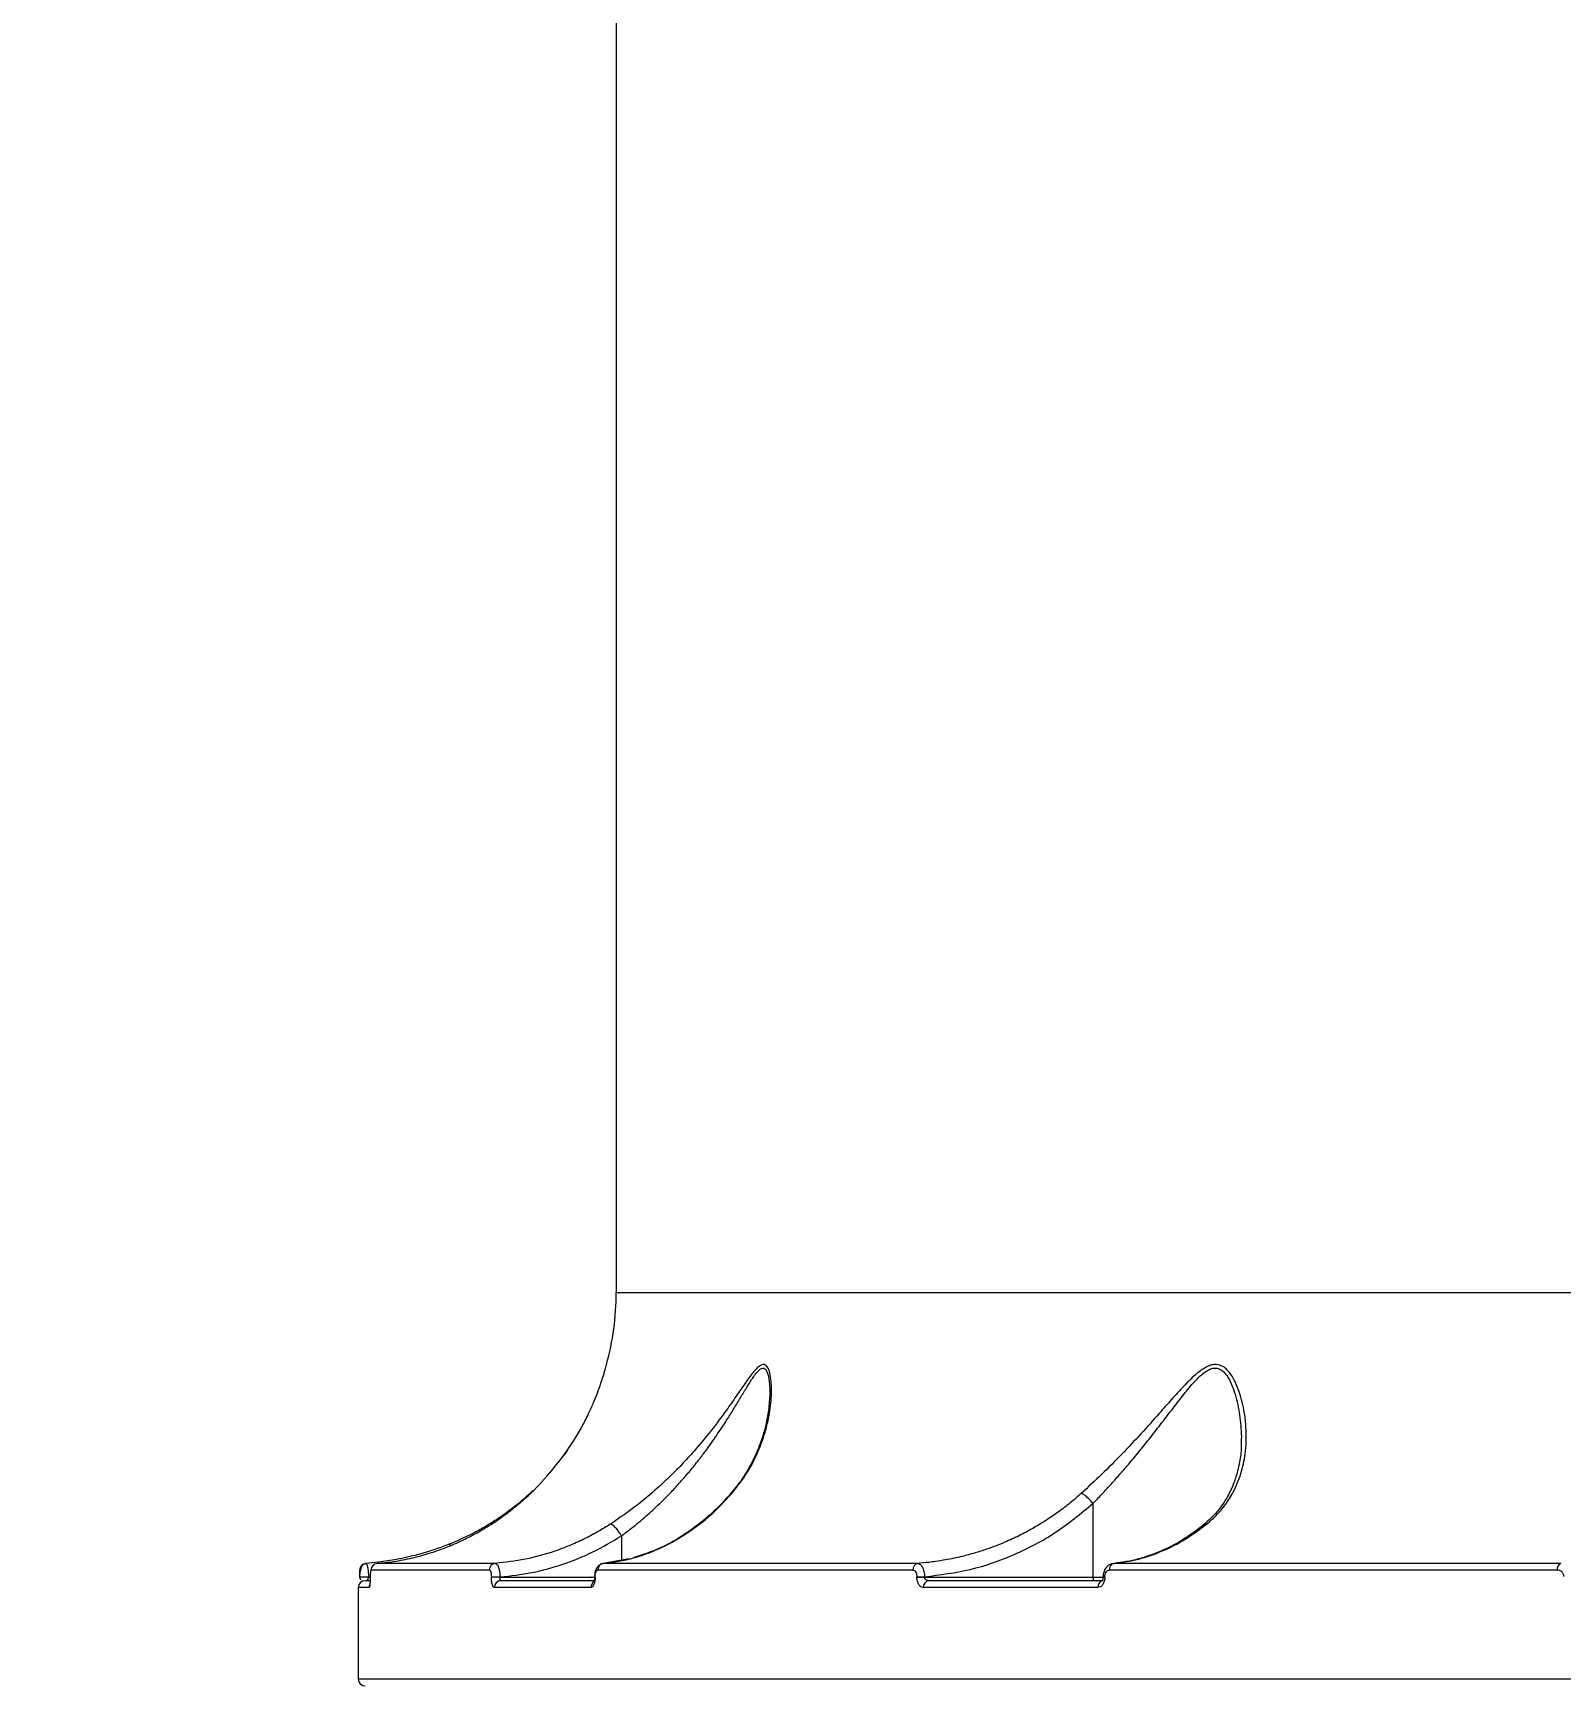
# Model space of a CAD drawing. Header units: millimetres. Extents: x -8045 to 6871, y -5915 to 5473.
# Drawn here: x -2394.7 to -2169.6, y -915.2 to -671.7 of the extents above; entities that cross this region are included whole.
import ezdxf

# ---------------------------------------------------------------- set-up
doc = ezdxf.new("R2010")
doc.units = ezdxf.units.MM
for name, color, linetype in [('DIKOM_ОБЪЕКТ', 7, 'Continuous'), ('DIKOM_РАЗМЕР_ЗОНА', 7, 'Continuous'), ('DIKOM_РАЗМЕР_ОБЪЕКТА', 7, 'Continuous')]:
    doc.layers.add(name, color=color, linetype=linetype)
doc.styles.add('style1', font='arial.ttf', dxfattribs={"width": 0.8})
doc.dimstyles.new('1-50', dxfattribs={"dimtxt": 300, "dimasz": 200, "dimexe": 100, "dimexo": 0, "dimgap": 100, "dimtad": 1, "dimtxsty": 'style1', "dimcen": 200, "dimclrd": 7, "dimclre": 7, "dimclrt": 7, "dimadec": 1, "dimazin": 2, "dimtfac": 1, "dimtmove": 0, "dimatfit": 2, "dimfxl": 0, "dimlwd": 25, "dimlwe": 18, "dimarcsym": 0})

# ---------------------------------------------------------------- blocks, each defined once
blk = doc.blocks.new('*D9')
at = {"layer": 'Defpoints', "color": 0, "linetype": 'Continuous', "transparency": 16777216}
for p in [(5663.54, -234.65), (-5019.6, -1388.73), (5663.54, -4701.47)]:
    blk.add_point(p, dxfattribs=at)
at = {"layer": 'DIKOM_РАЗМЕР_ОБЪЕКТА', "color": 7, "linetype": 'Continuous', "lineweight": 18, "transparency": 16777216}
for p, q in [((5663.54, -234.65), (5663.54, -4801.47)), ((-5019.6, -1388.73), (-5019.6, -4801.47))]:
    blk.add_line(p, q, dxfattribs=at)
at = {"layer": 'DIKOM_РАЗМЕР_ОБЪЕКТА', "color": 7, "linetype": 'Continuous', "lineweight": 25, "transparency": 16777216}
blk.add_line((-4819.6, -4701.47), (5463.54, -4701.47), dxfattribs=at)
at = {"layer": 'DIKOM_РАЗМЕР_ОБЪЕКТА', "color": 7, "linetype": 'Continuous', "transparency": 16777216}
for points in [[(-4819.6, -4668.14), (-4819.6, -4734.8), (-5019.6, -4701.47)], [(5463.54, -4668.14), (5463.54, -4734.8), (5663.54, -4701.47)]]:
    blk.add_solid(points, dxfattribs=at)
at = {"layer": 'DIKOM_РАЗМЕР_ОБЪЕКТА', "color": 7, "linetype": 'Continuous', "lineweight": 15, "transparency": 16777216, "insert": (-74.37, -4448.3), "char_height": 300, "attachment_point": 5, "style": 'style1'}
blk.add_mtext('10700', dxfattribs=at)
blk = doc.blocks.new('*D10')
at = {"layer": 'Defpoints', "color": 0, "linetype": 'Continuous', "transparency": 16777216}
for p in [(-1653.81, 3474.95), (-5616.46, -3083.4), (491.01, -3083.4)]:
    blk.add_point(p, dxfattribs=at)
at = {"layer": 'DIKOM_РАЗМЕР_ОБЪЕКТА', "color": 7, "linetype": 'Continuous', "lineweight": 18, "transparency": 16777216}
for p, q in [((-1653.81, 3474.95), (-5716.46, 3474.95)), ((491.01, -3083.4), (-5716.46, -3083.4))]:
    blk.add_line(p, q, dxfattribs=at)
at = {"layer": 'DIKOM_РАЗМЕР_ОБЪЕКТА', "color": 7, "linetype": 'Continuous', "lineweight": 25, "transparency": 16777216}
blk.add_line((-5616.46, 3274.95), (-5616.46, -2883.4), dxfattribs=at)
at = {"layer": 'DIKOM_РАЗМЕР_ОБЪЕКТА', "color": 7, "linetype": 'Continuous', "transparency": 16777216}
for points in [[(-5649.79, 3274.95), (-5583.12, 3274.95), (-5616.46, 3474.95)], [(-5649.79, -2883.4), (-5583.12, -2883.4), (-5616.46, -3083.4)]]:
    blk.add_solid(points, dxfattribs=at)
at = {"layer": 'DIKOM_РАЗМЕР_ОБЪЕКТА', "color": 7, "linetype": 'Continuous', "lineweight": 15, "transparency": 16777216, "insert": (-5869.63, -1326.86), "char_height": 300, "attachment_point": 5, "rotation": 90, "style": 'style1'}
blk.add_mtext('6550', dxfattribs=at)
blk = doc.blocks.new('*D11')
at = {"layer": 'Defpoints', "color": 0, "transparency": 16777216}
for p in [(6870.85, -184.65), (-7019.6, -1388.73), (-7019.6, -5814.65)]:
    blk.add_point(p, dxfattribs=at)
at = {"layer": 'DIKOM_РАЗМЕР_ЗОНА', "color": 7, "lineweight": 18, "transparency": 16777216}
for p, q in [((6870.85, -184.65), (6870.85, -5914.65)), ((-7019.6, -1388.73), (-7019.6, -5914.65))]:
    blk.add_line(p, q, dxfattribs=at)
at = {"layer": 'DIKOM_РАЗМЕР_ЗОНА', "color": 7, "lineweight": 25, "transparency": 16777216}
blk.add_line((6670.85, -5814.65), (-6819.6, -5814.65), dxfattribs=at)
at = {"layer": 'DIKOM_РАЗМЕР_ЗОНА', "color": 7, "transparency": 16777216}
for points in [[(-6819.6, -5781.31), (-6819.6, -5847.98), (-7019.6, -5814.65)], [(6670.85, -5781.31), (6670.85, -5847.98), (6870.85, -5814.65)]]:
    blk.add_solid(points, dxfattribs=at)
at = {"layer": 'DIKOM_РАЗМЕР_ЗОНА', "color": 7, "transparency": 16777216, "insert": (-74.37, -5561.37), "char_height": 300, "attachment_point": 5, "style": 'style1'}
blk.add_mtext('13900', dxfattribs=at)
blk = doc.blocks.new('*D12')
at = {"layer": 'Defpoints', "color": 0, "transparency": 16777216}
for p in [(-2189.61, 5472.65), (-7595.21, -5084.97), (-495.58, -5084.97)]:
    blk.add_point(p, dxfattribs=at)
at = {"layer": 'DIKOM_РАЗМЕР_ЗОНА', "color": 7, "lineweight": 18, "transparency": 16777216}
for p, q in [((-2189.61, 5472.65), (-7695.21, 5472.65)), ((-495.58, -5084.97), (-7695.21, -5084.97))]:
    blk.add_line(p, q, dxfattribs=at)
at = {"layer": 'DIKOM_РАЗМЕР_ЗОНА', "color": 7, "lineweight": 25, "transparency": 16777216}
blk.add_line((-7595.21, 5272.65), (-7595.21, -4884.97), dxfattribs=at)
at = {"layer": 'DIKOM_РАЗМЕР_ЗОНА', "color": 7, "transparency": 16777216}
for points in [[(-7628.55, 5272.65), (-7561.88, 5272.65), (-7595.21, 5472.65)], [(-7628.55, -4884.97), (-7561.88, -4884.97), (-7595.21, -5084.97)]]:
    blk.add_solid(points, dxfattribs=at)
at = {"layer": 'DIKOM_РАЗМЕР_ЗОНА', "color": 7, "transparency": 16777216, "insert": (-7848.38, -1452.59), "char_height": 300, "attachment_point": 5, "rotation": 90, "style": 'style1'}
blk.add_mtext('10550', dxfattribs=at)

msp = doc.modelspace()

# ---------------------------------------------------------------- linework, layer by layer
at = {"layer": 'DIKOM_ОБЪЕКТ', "color": 7, "linetype": 'Continuous', "lineweight": 15}
for p, q in [((-2308.813, -487.107), (-2308.813, -857.207)), ((-2308.813, -857.207), (-1988.661, -857.207)), ((-2316.005, -880.415), (-2316.503, -881.109)), ((-2291.781, -886.789), (-2292.044, -886.962)), ((-2238.583, -888.27), (-2238.584, -888.267)), ((-2238.583, -888.27), (-2238.583, -899.157)), ((-2308.042, -893.043), (-2308.044, -893.036)), ((-2308.042, -893.043), (-2308.042, -896.627)), ((-2345.685, -897.1), (-2345.624, -897.17)), ((-2327.51, -898.097), (-2344.94, -898.097)), ((-2326.626, -897.1), (-2344.018, -897.1)), ((-2265.125, -898.097), (-2311.512, -898.097)), ((-2306.895, -896.424), (-2311.041, -897.158)), ((-2264.378, -897.1), (-2310.663, -897.1)), ((-2170.185, -898.097), (-2236.163, -898.097)), ((-2169.648, -897.1), (-2235.48, -897.1)), ((-2346.813, -900.657), (-2346.813, -914.157)), ((-2345.216, -900.657), (-2346.813, -900.657)), ((-2346.645, -899.124), (-2346.645, -899.157)), ((-2345.31, -899.124), (-2346.645, -899.124)), ((-2345.31, -899.157), (-2346.645, -899.157)), ((-2345.31, -899.124), (-2345.035, -899.086)), ((-2345.31, -899.157), (-2345.31, -899.124)), ((-2345.31, -899.157), (-2345.055, -899.157)), ((-2345.055, -899.054), (-2345.055, -899.157)), ((-2345.05, -899.054), (-2345.055, -899.054)), ((-2345.05, -899.157), (-2345.055, -899.157)), ((-2345.05, -899.054), (-2345.05, -899.157)), ((-2327.208, -899.102), (-2327.208, -899.157)), ((-2327.208, -899.102), (-2325.924, -899.102)), ((-2325.924, -899.157), (-2327.208, -899.157)), ((-2312.55, -900.657), (-2326.751, -900.657)), ((-2325.924, -899.157), (-2325.924, -899.102)), ((-2325.924, -899.157), (-2312.006, -899.157)), ((-2312.006, -899.078), (-2312.006, -899.157)), ((-2312.006, -899.078), (-2311.923, -899.078)), ((-2311.923, -899.157), (-2312.006, -899.157)), ((-2311.923, -899.078), (-2311.923, -899.157)), ((-2264.515, -899.157), (-2264.515, -899.078)), ((-2264.515, -899.078), (-2263.384, -899.078)), ((-2264.515, -899.157), (-2263.384, -899.157)), ((-2237.854, -900.657), (-2263.575, -900.657)), ((-2263.384, -899.157), (-2263.384, -899.078)), ((-2263.384, -899.157), (-2238.583, -899.157)), ((-2238.583, -899.157), (-2237.103, -899.157)), ((-2237.103, -899.102), (-2237.103, -899.157)), ((-2237.103, -899.102), (-2236.842, -899.102)), ((-2236.842, -899.157), (-2237.103, -899.157)), ((-2236.842, -899.157), (-2236.842, -899.102)), ((-1927.815, -914.157), (-2346.813, -914.157))]:
    msp.add_line(p, q, dxfattribs=at)
at = {"layer": 'DIKOM_ОБЪЕКТ', "color": 7, "linetype": 'Continuous', "lineweight": 15, "flags": 128}
msp.add_lwpolyline([(-2238.583, -899.157), (-2238.58, -899.255), (-2238.571, -899.349), (-2238.556, -899.435), (-2238.535, -899.511), (-2238.511, -899.573), (-2238.483, -899.619), (-2238.452, -899.648), (-2238.42, -899.657)], dxfattribs=at)
at = {"layer": 'DIKOM_ОБЪЕКТ', "color": 7, "linetype": 'Continuous', "lineweight": 15}
for centre, radius, start, end in [((-2348.813, -857.207), 40, 344.6016, 0), ((-2345.612, -898.097), 1, 94.19633, 180.02695), ((-2343.942, -898.095), 0.998, 94.33067, 180.11359), ((-2326.529, -898.077), 0.982, 95.68582, 181.18838), ((-2310.545, -898.061), 0.968, 97.03605, 182.1562), ((-2264.191, -898.018), 0.937, 101.52001, 184.84107), ((-2235.243, -897.994), 0.925, 104.81202, 186.40962), ((-2169.269, -897.947), 0.928, 114.09663, 189.2994), ((-2345.813, -900.657), 1, 90, 180), ((-2344.213, -900.657), 1.004, 153.31319, 179.99471), ((-2325.774, -900.634), 0.977, 91.44645, 181.35542), ((-2311.539, -900.639), 1.011, 121.13371, 181.02326), ((-2262.661, -900.568), 0.917, 96.97043, 185.58345), ((-2236.908, -900.56), 0.951, 111.88738, 185.84936), ((-2345.813, -914.157), 1, 180, 270)]:
    msp.add_arc(centre, radius, start, end, dxfattribs=at)
for points, knots in [([(-2316.27, -880.815), (-2315.827, -880.164), (-2314.935, -878.856), (-2313.799, -876.879), (-2312.873, -875.054), (-2312.149, -873.435), (-2311.562, -871.972), (-2311.076, -870.614), (-2310.736, -869.55), (-2310.524, -868.833), (-2310.347, -868.207), (-2310.242, -867.805), (-2310.247, -867.823), (-2310.248, -867.827)], [0, 0, 0, 0, 0.1297265, 0.2607309, 0.3893125, 0.4898435, 0.583813, 0.6881716, 0.7788106, 0.8301809, 0.8769118, 0.9747556, 1, 1, 1, 1]), ([(-2291.781, -886.789), (-2291.072, -885.897), (-2289.61, -884.057), (-2288.227, -881.439), (-2287.268, -879.074), (-2286.652, -877.054), (-2286.25, -875.181), (-2286.023, -873.517), (-2285.923, -872.015), (-2285.94, -870.619), (-2286.068, -869.527), (-2286.244, -868.8), (-2286.493, -868.158), (-2286.859, -867.77), (-2287.349, -867.811), (-2287.758, -868.047), (-2288.192, -868.448), (-2288.864, -869.221), (-2289.83, -870.562), (-2291.133, -872.469), (-2292.776, -874.823), (-2294.8, -877.543), (-2297.033, -880.242), (-2299.156, -882.563), (-2301.082, -884.5), (-2303.481, -886.704), (-2306.355, -889.071), (-2308.605, -890.595), (-2309.694, -891.333)], [0, 0, 0, 0, 0.060471, 0.1246566, 0.1657796, 0.2076501, 0.2490772, 0.2812384, 0.3113048, 0.3448547, 0.3738881, 0.390348, 0.4052862, 0.4367075, 0.4521775, 0.4682162, 0.4839571, 0.4996498, 0.5393273, 0.5823076, 0.6251123, 0.687194, 0.7495466, 0.7916605, 0.8334015, 0.8744712, 0.9392769, 1, 1, 1, 1]), ([(-2308.044, -893.036), (-2307.351, -892.517), (-2305.958, -891.474), (-2303.908, -889.717), (-2302.111, -888.025), (-2300.535, -886.412), (-2299.202, -884.953), (-2297.895, -883.425), (-2296.952, -882.251), (-2296.301, -881.408), (-2295.942, -880.935), (-2295.566, -880.431), (-2295.175, -879.895), (-2294.768, -879.328), (-2294.491, -878.935), (-2294.325, -878.694), (-2294.228, -878.554), (-2293.872, -878.036), (-2293.355, -877.267), (-2292.767, -876.365), (-2292.103, -875.323), (-2291.318, -874.05), (-2290.396, -872.516), (-2289.511, -871.035), (-2288.786, -869.88), (-2288.224, -869.106), (-2287.806, -868.633), (-2287.414, -868.346), (-2287.06, -868.305), (-2286.821, -868.485), (-2286.662, -868.732), (-2286.523, -869.044), (-2286.391, -869.512), (-2286.267, -870.265), (-2286.194, -871.11), (-2286.197, -871.768), (-2286.198, -872.039)], [0, 0, 0, 0, 0.0618297, 0.1243102, 0.1879842, 0.2332939, 0.281278, 0.3262913, 0.3750504, 0.3883777, 0.402606, 0.4177338, 0.4337621, 0.4506917, 0.468523, 0.4689178, 0.4721124, 0.4810633, 0.5150532, 0.5406822, 0.5615941, 0.6082535, 0.6551862, 0.7022638, 0.7493461, 0.7743483, 0.7963323, 0.8205486, 0.8434518, 0.8658686, 0.8779106, 0.8906594, 0.9141287, 0.9375842, 0.9743034, 1, 1, 1, 1]), ([(-2221.849, -891.333), (-2221.303, -890.854), (-2220.19, -889.879), (-2218.851, -888.2), (-2217.59, -886.096), (-2216.614, -883.544), (-2216.111, -880.918), (-2215.971, -878.575), (-2216.046, -876.55), (-2216.295, -874.675), (-2216.661, -873.019), (-2217.123, -871.525), (-2217.704, -870.159), (-2218.348, -869.115), (-2218.947, -868.458), (-2219.659, -867.923), (-2220.513, -867.718), (-2221.446, -867.952), (-2222.138, -868.296), (-2222.838, -868.775), (-2223.867, -869.625), (-2225.266, -871.028), (-2227.019, -872.961), (-2229.107, -875.322), (-2231.534, -878.038), (-2234.36, -881.055), (-2237.296, -884.017), (-2239.3, -885.865), (-2240.302, -886.789)], [0, 0, 0, 0, 0.0400524, 0.0817015, 0.1253596, 0.1880317, 0.2501085, 0.2913223, 0.333291, 0.3746814, 0.4071107, 0.4370808, 0.4709427, 0.499826, 0.5163424, 0.5313524, 0.5627203, 0.5779165, 0.5941642, 0.6090067, 0.6253526, 0.6651568, 0.7080086, 0.7505739, 0.8125544, 0.874808, 0.9374349, 1, 1, 1, 1]), ([(-2238.584, -888.267), (-2238.139, -887.807), (-2237.224, -886.86), (-2235.881, -885.402), (-2234.528, -883.881), (-2233.094, -882.212), (-2231.541, -880.336), (-2229.876, -878.25), (-2228.22, -876.115), (-2226.589, -873.98), (-2225.007, -871.945), (-2223.74, -870.438), (-2222.776, -869.471), (-2222.117, -868.918), (-2221.444, -868.504), (-2220.767, -868.299), (-2220.24, -868.348), (-2219.846, -868.51), (-2219.487, -868.74), (-2219.08, -869.144), (-2218.534, -869.926), (-2217.996, -871.083), (-2217.518, -872.558), (-2217.164, -874.086), (-2216.914, -875.646), (-2216.775, -877.217), (-2216.715, -878.292), (-2216.732, -878.837), (-2216.733, -878.86)], [0, 0, 0, 0, 0.0441435, 0.090814, 0.1345526, 0.1816873, 0.2390485, 0.2986181, 0.3621593, 0.423312, 0.484132, 0.5437722, 0.5663946, 0.5889711, 0.6129743, 0.6347745, 0.6569061, 0.6684312, 0.6804654, 0.7018046, 0.7260861, 0.7716843, 0.816919, 0.8620914, 0.9073719, 0.9527837, 0.9979781, 1, 1, 1, 1]), ([(-2286.19, -871.978), (-2286.23, -872.841), (-2286.302, -874.407), (-2286.726, -876.537), (-2287.164, -878.149), (-2287.63, -879.527), (-2288.204, -880.964), (-2289.067, -882.736), (-2290.298, -884.816), (-2291.464, -886.222), (-2292.069, -886.953)], [0, 0, 0, 0, 0.1723389, 0.3123898, 0.4186666, 0.4931373, 0.5807842, 0.6971705, 0.8427818, 1, 1, 1, 1]), ([(-2216.731, -878.86), (-2216.733, -879.24), (-2216.737, -879.954), (-2216.799, -881.028), (-2216.991, -882.263), (-2217.302, -883.671), (-2217.842, -885.388), (-2218.772, -887.39), (-2220.173, -889.524), (-2221.616, -890.805), (-2222.359, -891.464)], [0, 0, 0, 0, 0.0935681, 0.1760413, 0.2497863, 0.3440276, 0.4689096, 0.6234782, 0.8063022, 1, 1, 1, 1]), ([(-2344.018, -897.1), (-2343.196, -897.018), (-2341.476, -896.845), (-2338.916, -896.342), (-2336.243, -895.619), (-2333.655, -894.696), (-2331.223, -893.614), (-2328.919, -892.399), (-2326.664, -891.008), (-2324.383, -889.362), (-2321.783, -887.182), (-2319.005, -884.428), (-2317.153, -881.981), (-2316.27, -880.815)], [0, 0, 0, 0, 0.0798278, 0.1672397, 0.2505749, 0.3441632, 0.4268384, 0.4986873, 0.5839414, 0.6671249, 0.7493246, 0.8805271, 1, 1, 1, 1]), ([(-2321.077, -886.353), (-2321.488, -886.748), (-2322.515, -887.734), (-2324.319, -889.18), (-2326.297, -890.585), (-2328.18, -891.748), (-2330.553, -893.06), (-2332.358, -893.828), (-2333.568, -894.342)], [0, 0, 0, 0, 0.1182456, 0.2951204, 0.4651591, 0.6003196, 0.732165, 1, 1, 1, 1]), ([(-2310.663, -897.1), (-2310.088, -897.035), (-2309.174, -896.931), (-2307.464, -896.61), (-2305.67, -896.15), (-2303.676, -895.445), (-2302.026, -894.725), (-2300.185, -893.786), (-2298.171, -892.557), (-2295.883, -890.845), (-2293.758, -888.964), (-2292.425, -887.497), (-2291.781, -886.789)], [0, 0, 0, 0, 0.0834182, 0.1326344, 0.2497653, 0.3471551, 0.4307775, 0.500644, 0.6321755, 0.7504932, 0.879493, 1, 1, 1, 1]), ([(-2291.953, -886.849), (-2292.575, -887.533), (-2293.926, -889.02), (-2296.299, -891.122), (-2299.189, -893.198), (-2302.532, -895.051), (-2304.976, -895.846), (-2306.213, -896.248)], [0, 0, 0, 0, 0.149925, 0.3261386, 0.5299008, 0.7620734, 1, 1, 1, 1]), ([(-2240.302, -886.789), (-2240.842, -887.261), (-2241.946, -888.229), (-2243.734, -889.59), (-2245.571, -890.841), (-2247.47, -891.985), (-2249.44, -893.034), (-2251.247, -893.867), (-2252.882, -894.531), (-2254.346, -895.065), (-2256.023, -895.6), (-2258.025, -896.138), (-2259.961, -896.545), (-2261.602, -896.805), (-2262.963, -896.98), (-2263.839, -897.054), (-2264.378, -897.1)], [0, 0, 0, 0, 0.0795988, 0.162991, 0.2501919, 0.3277296, 0.4111778, 0.5005429, 0.5514365, 0.6100226, 0.6763112, 0.750308, 0.8443821, 0.9003141, 0.9386331, 1, 1, 1, 1]), ([(-2263.384, -899.078), (-2261.128, -898.79), (-2256.612, -898.215), (-2250.114, -895.932), (-2243.963, -892.731), (-2240.376, -889.757), (-2238.583, -888.27)], [0, 0, 0, 0, 0.2496529, 0.4994924, 0.7498098, 1, 1, 1, 1]), ([(-2238.584, -888.267), (-2238.726, -888.101), (-2239.02, -887.759), (-2239.507, -887.301), (-2239.966, -886.945), (-2240.192, -886.84), (-2240.302, -886.789)], [0, 0, 0, 0, 0.2427318, 0.5000554, 0.7573605, 1, 1, 1, 1]), ([(-2309.694, -891.333), (-2310.254, -891.684), (-2311.434, -892.422), (-2313.36, -893.448), (-2315.521, -894.443), (-2318.466, -895.554), (-2322.182, -896.593), (-2325.145, -896.931), (-2326.626, -897.1)], [0, 0, 0, 0, 0.1088727, 0.2289038, 0.3600901, 0.5024367, 0.751218, 1, 1, 1, 1]), ([(-2325.924, -899.102), (-2324.356, -898.928), (-2321.225, -898.579), (-2316.639, -897.299), (-2312.19, -895.524), (-2309.426, -893.87), (-2308.042, -893.043)], [0, 0, 0, 0, 0.2493775, 0.4979433, 0.7487703, 1, 1, 1, 1]), ([(-2308.044, -893.036), (-2308.134, -892.887), (-2308.35, -892.532), (-2308.69, -892.089), (-2309.011, -891.742), (-2309.272, -891.513), (-2309.515, -891.357), (-2309.634, -891.341), (-2309.694, -891.333)], [0, 0, 0, 0, 0.1649619, 0.394139, 0.5326636, 0.68329, 0.8411137, 1, 1, 1, 1]), ([(-2222.25, -891.412), (-2223.302, -892.201), (-2225.402, -893.776), (-2228.801, -895.47), (-2232.31, -896.683), (-2234.713, -897), (-2235.91, -897.158)], [0, 0, 0, 0, 0.2501892, 0.4995639, 0.7508127, 1, 1, 1, 1]), ([(-2235.48, -897.1), (-2234.278, -896.93), (-2231.873, -896.588), (-2228.361, -895.356), (-2224.978, -893.664), (-2222.888, -892.107), (-2221.849, -891.333)], [0, 0, 0, 0, 0.2508595, 0.5017201, 0.7524376, 1, 1, 1, 1]), ([(-2221.849, -891.333), (-2221.957, -891.338), (-2222.139, -891.347), (-2222.265, -891.443), (-2222.316, -891.483)], [0, 0, 0, 0, 0.5940744, 1, 1, 1, 1]), ([(-2333.568, -894.342), (-2334.216, -894.586), (-2335.691, -895.141), (-2338.22, -895.895), (-2340.993, -896.521), (-2343.549, -896.916), (-2345.064, -897.047), (-2345.685, -897.1)], [0, 0, 0, 0, 0.1659282, 0.3773826, 0.6331831, 0.849649, 1, 1, 1, 1]), ([(-2333.2, -894.46), (-2333.229, -894.435), (-2333.318, -894.358), (-2333.446, -894.314), (-2333.528, -894.333), (-2333.568, -894.342)], [0, 0, 0, 0, 0.1962067, 0.6119517, 1, 1, 1, 1]), ([(-2346.611, -898.097), (-2346.616, -898.112), (-2346.624, -898.141), (-2346.633, -898.332), (-2346.639, -898.537), (-2346.642, -898.717), (-2346.644, -898.916), (-2346.644, -899.055), (-2346.644, -899.124)], [0, 0, 0, 0, 0.2499583, 0.4991667, 0.6254295, 0.7494957, 0.875399, 1, 1, 1, 1]), ([(-2345.624, -897.133), (-2345.66, -897.135), (-2345.734, -897.139), (-2345.878, -897.173), (-2346.048, -897.254), (-2346.214, -897.407), (-2346.408, -897.711), (-2346.525, -898.144), (-2346.598, -898.681), (-2346.615, -898.974), (-2346.624, -899.124)], [0, 0, 0, 0, 0.0404271, 0.0815642, 0.1700623, 0.2725318, 0.3909371, 0.6727025, 0.8325546, 1, 1, 1, 1]), ([(-2345.624, -897.17), (-2345.603, -897.186), (-2345.542, -897.234), (-2345.463, -897.557), (-2345.397, -897.957), (-2345.356, -898.315), (-2345.325, -898.71), (-2345.315, -898.986), (-2345.31, -899.124)], [0, 0, 0, 0, 0.1388741, 0.4194589, 0.5623097, 0.7067804, 0.8530874, 1, 1, 1, 1]), ([(-2344.959, -898.126), (-2344.977, -898.186), (-2345.024, -898.347), (-2345.042, -898.666), (-2345.049, -898.922), (-2345.053, -899.054)], [0, 0, 0, 0, 0.2209577, 0.5981728, 1, 1, 1, 1]), ([(-2344.94, -898.097), (-2344.954, -898.108), (-2344.98, -898.13), (-2345.01, -898.288), (-2345.03, -898.474), (-2345.041, -898.647), (-2345.049, -898.842), (-2345.05, -898.984), (-2345.05, -899.054)], [0, 0, 0, 0, 0.2487742, 0.4982655, 0.6262713, 0.749288, 0.875339, 1, 1, 1, 1]), ([(-2327.51, -898.097), (-2327.471, -898.113), (-2327.392, -898.143), (-2327.292, -898.375), (-2327.222, -898.707), (-2327.213, -898.97), (-2327.208, -899.102)], [0, 0, 0, 0, 0.250044, 0.4999141, 0.749257, 1, 1, 1, 1]), ([(-2326.626, -897.1), (-2326.542, -897.13), (-2326.374, -897.19), (-2326.148, -897.654), (-2325.979, -898.316), (-2325.942, -898.84), (-2325.924, -899.102)], [0, 0, 0, 0, 0.2504412, 0.5004628, 0.750238, 1, 1, 1, 1]), ([(-2310.881, -897.146), (-2310.961, -897.172), (-2311.127, -897.226), (-2311.428, -897.425), (-2311.736, -897.8), (-2311.966, -898.4), (-2311.993, -898.848), (-2312.006, -899.078)], [0, 0, 0, 0, 0.1071827, 0.2221286, 0.4672059, 0.7276453, 1, 1, 1, 1]), ([(-2311.923, -899.078), (-2311.922, -899.012), (-2311.919, -898.88), (-2311.893, -898.691), (-2311.854, -898.518), (-2311.785, -898.322), (-2311.67, -898.138), (-2311.565, -898.111), (-2311.512, -898.097)], [0, 0, 0, 0, 0.1257326, 0.251086, 0.3758809, 0.5013391, 0.7504966, 1, 1, 1, 1]), ([(-2265.125, -898.097), (-2265.046, -898.111), (-2264.89, -898.138), (-2264.72, -898.322), (-2264.617, -898.519), (-2264.559, -898.692), (-2264.521, -898.88), (-2264.517, -899.012), (-2264.515, -899.078)], [0, 0, 0, 0, 0.250067, 0.499208, 0.6249034, 0.7494554, 0.8746949, 1, 1, 1, 1]), ([(-2264.378, -897.1), (-2264.258, -897.131), (-2264.017, -897.193), (-2263.697, -897.64), (-2263.455, -898.291), (-2263.408, -898.815), (-2263.384, -899.078)], [0, 0, 0, 0, 0.2464255, 0.4950683, 0.746839, 1, 1, 1, 1]), ([(-2235.773, -897.15), (-2235.941, -897.21), (-2236.297, -897.34), (-2236.723, -897.777), (-2237.04, -898.387), (-2237.082, -898.859), (-2237.103, -899.102)], [0, 0, 0, 0, 0.2159781, 0.4581548, 0.720702, 1, 1, 1, 1]), ([(-2236.842, -899.102), (-2236.831, -898.97), (-2236.81, -898.707), (-2236.654, -898.375), (-2236.429, -898.143), (-2236.252, -898.113), (-2236.163, -898.097)], [0, 0, 0, 0, 0.2507295, 0.5000947, 0.7499257, 1, 1, 1, 1]), ([(-2169.22, -899.054), (-2169.224, -898.984), (-2169.232, -898.843), (-2169.301, -898.648), (-2169.403, -898.475), (-2169.576, -898.29), (-2169.841, -898.13), (-2170.071, -898.108), (-2170.185, -898.097)], [0, 0, 0, 0, 0.1242338, 0.2500657, 0.3725962, 0.500524, 0.7503098, 1, 1, 1, 1]), ([(-2346.624, -899.157), (-2346.607, -899.214), (-2346.573, -899.326), (-2346.491, -899.408), (-2346.416, -899.431), (-2346.393, -899.438)], [0, 0, 0, 0, 0.4192784, 0.8209791, 1, 1, 1, 1]), ([(-2345.061, -899.657), (-2345.279, -899.657), (-2345.806, -899.657), (-2345.709, -899.657), (-2345.652, -899.657)], [0, 0, 0, 0, 0.4124069, 1, 1, 1, 1]), ([(-2345.687, -899.657), (-2345.646, -899.652), (-2345.563, -899.642), (-2345.464, -899.568), (-2345.394, -899.477), (-2345.349, -899.388), (-2345.316, -899.281), (-2345.312, -899.197), (-2345.31, -899.157)], [0, 0, 0, 0, 0.2508543, 0.5002258, 0.6339263, 0.7500168, 0.8804309, 1, 1, 1, 1]), ([(-2345.05, -899.157), (-2345.051, -899.267), (-2345.053, -899.488), (-2345.065, -899.793), (-2345.083, -900.062), (-2345.113, -900.353), (-2345.159, -900.604), (-2345.197, -900.639), (-2345.216, -900.657)], [0, 0, 0, 0, 0.1238427, 0.250613, 0.373288, 0.5015518, 0.7510117, 1, 1, 1, 1]), ([(-2326.751, -900.657), (-2326.811, -900.635), (-2326.931, -900.59), (-2327.082, -900.244), (-2327.187, -899.748), (-2327.201, -899.355), (-2327.208, -899.157)], [0, 0, 0, 0, 0.2499984, 0.4997826, 0.7494459, 1, 1, 1, 1]), ([(-2325.799, -899.657), (-2325.81, -899.654), (-2325.831, -899.648), (-2325.862, -899.597), (-2325.886, -899.525), (-2325.904, -899.434), (-2325.92, -899.317), (-2325.922, -899.22), (-2325.924, -899.157)], [0, 0, 0, 0, 0.1715687, 0.3122159, 0.4999475, 0.6322524, 0.7598875, 1, 1, 1, 1]), ([(-2312.053, -899.657), (-2314.495, -899.657), (-2319.525, -899.657), (-2323.668, -899.657), (-2325.799, -899.657)], [0, 0, 0, 0, 0.4856212, 1, 1, 1, 1]), ([(-2311.923, -899.157), (-2311.926, -899.258), (-2311.931, -899.46), (-2311.97, -899.748), (-2312.03, -900.012), (-2312.137, -900.312), (-2312.311, -900.594), (-2312.47, -900.636), (-2312.55, -900.657)], [0, 0, 0, 0, 0.1252885, 0.2510647, 0.3755244, 0.5013103, 0.7505283, 1, 1, 1, 1]), ([(-2312.006, -899.157), (-2312.007, -899.215), (-2312.01, -899.333), (-2312.027, -899.494), (-2312.049, -899.634), (-2312.065, -899.73), (-2312.073, -899.772), (-2312.06, -899.77), (-2312.058, -899.769)], [0, 0, 0, 0, 0.1709227, 0.3524434, 0.5453007, 0.7495214, 0.9670275, 1, 1, 1, 1]), ([(-2263.575, -900.657), (-2263.695, -900.636), (-2263.936, -900.594), (-2264.196, -900.311), (-2264.356, -900.011), (-2264.445, -899.747), (-2264.504, -899.46), (-2264.511, -899.258), (-2264.515, -899.157)], [0, 0, 0, 0, 0.2500192, 0.4991508, 0.6248297, 0.7494418, 0.8748654, 1, 1, 1, 1]), ([(-2262.773, -899.657), (-2262.843, -899.652), (-2262.982, -899.641), (-2263.15, -899.561), (-2263.265, -899.461), (-2263.333, -899.366), (-2263.376, -899.263), (-2263.382, -899.192), (-2263.384, -899.157)], [0, 0, 0, 0, 0.2510766, 0.5001495, 0.643148, 0.7722707, 0.8900672, 1, 1, 1, 1]), ([(-2237.114, -899.657), (-2241.578, -899.657), (-2250.507, -899.657), (-2258.684, -899.657), (-2262.773, -899.657)], [0, 0, 0, 0, 0.5000004, 1, 1, 1, 1]), ([(-2236.842, -899.157), (-2236.857, -899.355), (-2236.888, -899.748), (-2237.123, -900.244), (-2237.457, -900.59), (-2237.722, -900.635), (-2237.854, -900.657)], [0, 0, 0, 0, 0.2505585, 0.5002297, 0.7500006, 1, 1, 1, 1]), ([(-2237.103, -899.157), (-2237.106, -899.218), (-2237.11, -899.334), (-2237.14, -899.475), (-2237.175, -899.578), (-2237.217, -899.662), (-2237.253, -899.698), (-2237.25, -899.687), (-2237.25, -899.684)], [0, 0, 0, 0, 0.1836872, 0.3527262, 0.509054, 0.6540262, 0.9160535, 1, 1, 1, 1])]:
    msp.add_open_spline(points, degree=3, knots=knots, dxfattribs=at)

# ---------------------------------------------------------------- dimensions: what is measured, and where the dimension line sits
at = {"layer": 'DIKOM_РАЗМЕР_ЗОНА'}
dim = msp.add_linear_dim(base=(-7595.212, -5084.969), p1=(-2189.606, 5472.652), p2=(-495.584, -5084.969), angle=90, text='10550', dimstyle='1-50', dxfattribs=at)
dim.commit()
dim.dimension.update_dxf_attribs({"geometry": '*D12', "text_midpoint": (-7595.212, -1452.593), "dimtype": 160})
dim = msp.add_linear_dim(base=(-7019.6, -5814.648), p1=(6870.851, -184.645), p2=(-7019.6, -1388.727), text='13900', dimstyle='1-50', dxfattribs=at)
dim.commit()
dim.dimension.update_dxf_attribs({"geometry": '*D11', "text_midpoint": (-74.375, -5814.648), "dimtype": 160})
at = {"layer": 'DIKOM_РАЗМЕР_ОБЪЕКТА', "color": 7, "linetype": 'Continuous', "lineweight": 15}
dim = msp.add_linear_dim(base=(-5616.456, -3083.398), p1=(-1653.813, 3474.95), p2=(491.015, -3083.398), angle=90, text='6550', dimstyle='1-50', dxfattribs=at)
dim.commit()
dim.dimension.update_dxf_attribs({"geometry": '*D10', "text_midpoint": (-5616.456, -1326.858), "dimtype": 160})
dim = msp.add_linear_dim(base=(5663.543, -4701.469), p1=(-5019.6, -1388.727), p2=(5663.543, -234.645), text='10700', dimstyle='1-50', dxfattribs=at)
dim.commit()
dim.dimension.update_dxf_attribs({"geometry": '*D9', "text_midpoint": (-74.375, -4701.469), "dimtype": 160})

doc.saveas('drawing.dxf')
